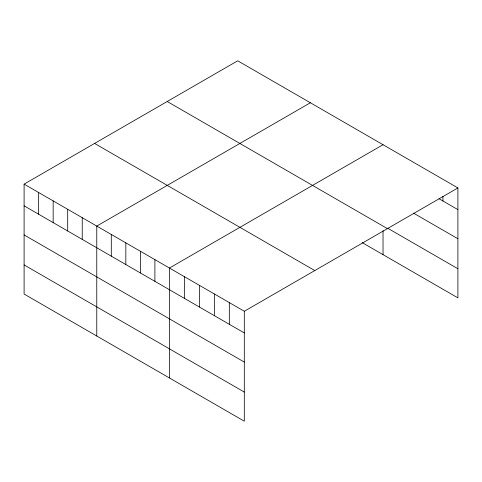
<?xml version="1.0" encoding="UTF-8"?>
<svg xmlns="http://www.w3.org/2000/svg" width="482" height="482" viewBox="0 0 482 482"><rect width="100%" height="100%" fill="white"/><g stroke="black" fill="none" stroke-linecap="round" stroke-linejoin="round"><path stroke-width="0.72" d="M24.1 184.13L244.302 311.258L244.302 421.196L24.1 294.062L24.1 184.13L237.698 60.804L457.9 187.938L457.9 297.87L362.181 242.609M310.366 102.762L96.768 226.082L96.768 336.014M383.033 144.714L169.429 268.034L169.429 377.966M244.302 311.258L457.9 187.938M439.018 198.729L457.9 209.628M413.628 213.189L457.9 238.753M387.588 228.161L457.9 268.751M167.212 101.503L387.414 228.631M94.586 143.431L314.788 270.565M24.1 205.82L244.302 332.954M24.1 234.939L244.302 362.072M24.1 264.943L244.302 392.071M442.928 196.499L442.928 200.988M383.033 230.625L383.033 254.647M229.324 302.612L229.324 324.308M214.351 293.972L214.351 315.662M199.379 285.326L199.379 307.016M184.407 276.68L184.407 298.37M154.897 259.641L154.897 281.337M140.364 251.255L140.364 272.945M125.832 242.862L125.832 264.558M111.3 234.475L111.3 256.165M82.235 217.689L82.235 239.385M67.697 209.302L67.697 230.992M53.165 200.91L53.165 222.6M38.632 192.517L38.632 214.213"/></g></svg>
